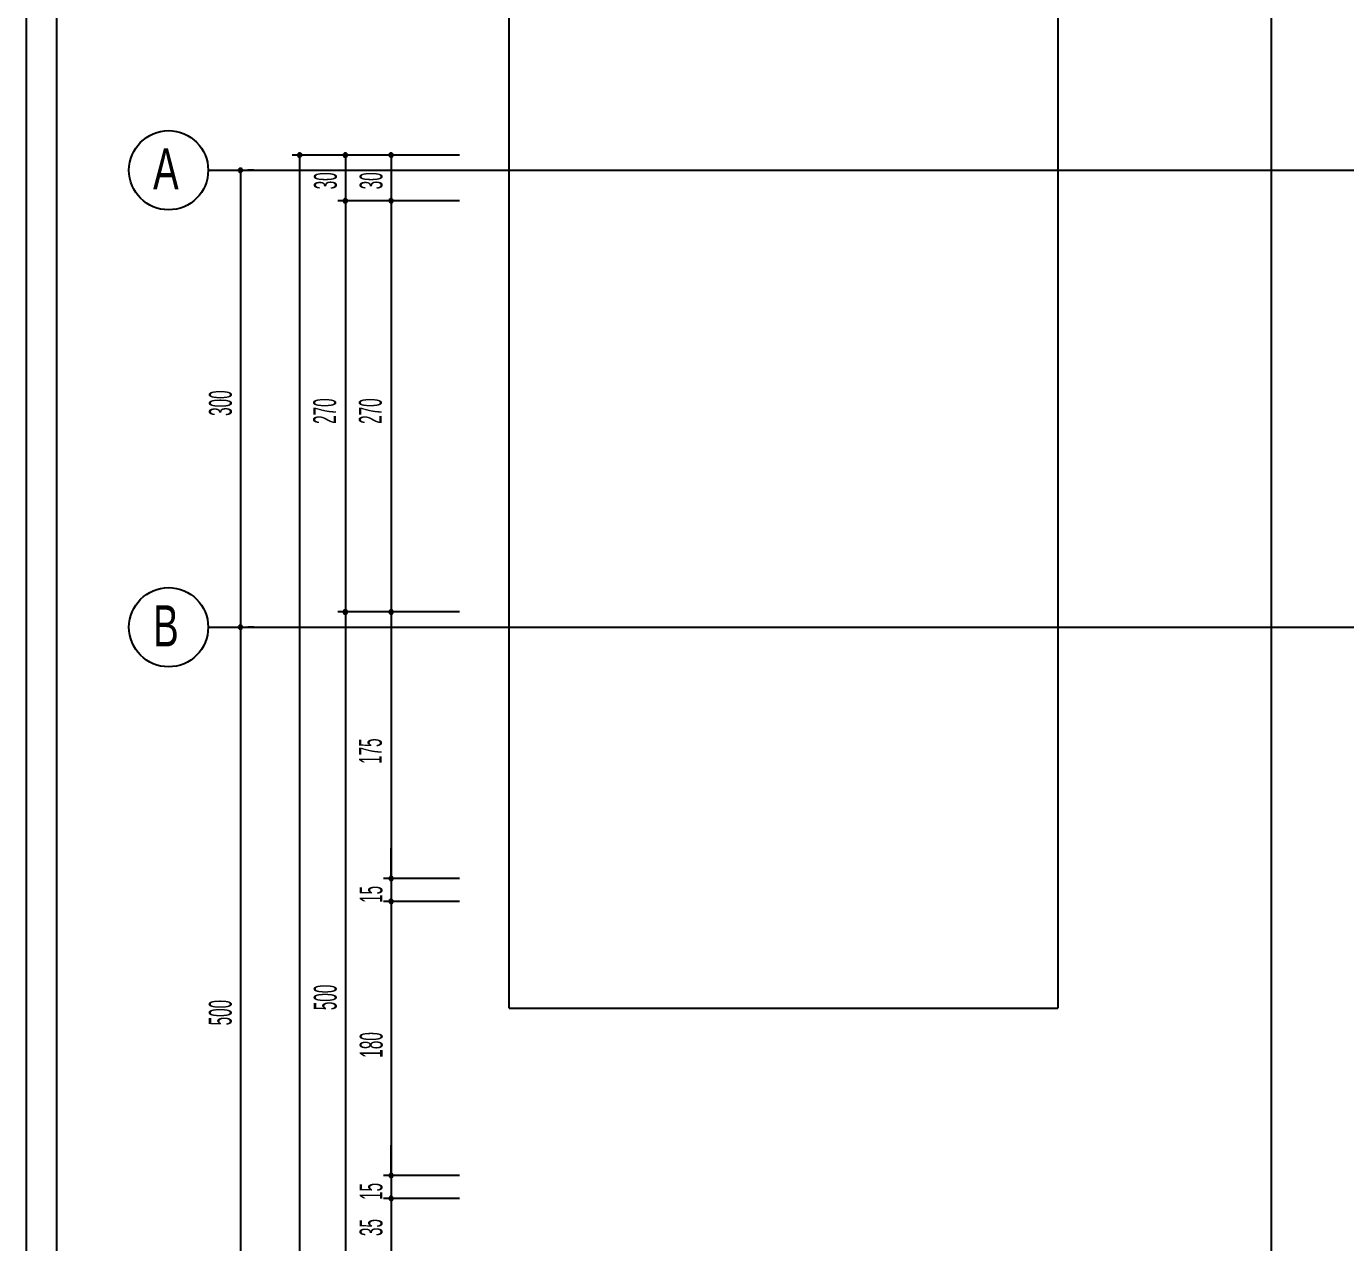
# Model space of a CAD drawing. Extents: x 3907.4 to 3911.57, y -3054.42 to -3053.7.
# Drawn here: x 3908.4071 to 3908.5803, y -3054.1248 to -3053.9651 of the extents above; entities that cross this region are included whole.
import ezdxf

# ---------------------------------------------------------------- set-up
doc = ezdxf.new("R2010")
doc.units = 0
doc.header["$LTSCALE"] = 2
doc.header["$MEASUREMENT"] = 0
doc.linetypes.add('ACAD_ISO10W100', pattern=[18, 12, -3, 0, -3])
doc.layers.get('0').update_dxf_attribs({"linetype": 'CONTINUOUS'})
for name, color, linetype in [('AKS', 11, 'CONTINUOUS'), ('AĞAÇ', 9, 'CONTINUOUS'), ('MB', 11, 'CONTINUOUS'), ('OLÇÜ', 6, 'CONTINUOUS'), ('TEXT', 11, 'CONTINUOUS')]:
    doc.layers.add(name, color=color, linetype=linetype)
doc.styles.add('MAHAL', font='stylu.ttf', dxfattribs={"width": 0.7, "height": 20})
doc.styles.add('ÖLÇÜ', font='stylu.ttf', dxfattribs={"width": 0.5})

msp = doc.modelspace()

# ---------------------------------------------------------------- linework, layer by layer
at = {"color": 0, "linetype": 'ByBlock'}
for centre, start, end in [((3908.44296, -3053.98203), 90, 270), ((3908.44296, -3053.98203), 270, 90), ((3908.44896, -3053.98203), 90, 270), ((3908.44896, -3053.98203), 270, 90), ((3908.45496, -3053.98203), 90, 270), ((3908.45496, -3053.98203), 270, 90), ((3908.43518, -3053.98403), 90, 270), ((3908.43518, -3053.98403), 270, 90), ((3908.44896, -3053.98803), 90, 270), ((3908.44896, -3053.98803), 90, 270), ((3908.44896, -3053.98803), 270, 90), ((3908.44896, -3053.98803), 270, 90), ((3908.45496, -3053.98803), 90, 270), ((3908.45496, -3053.98803), 90, 270), ((3908.45496, -3053.98803), 270, 90), ((3908.45496, -3053.98803), 270, 90), ((3908.44896, -3054.04203), 90, 270), ((3908.44896, -3054.04203), 90, 270), ((3908.44896, -3054.04203), 270, 90), ((3908.44896, -3054.04203), 270, 90), ((3908.45496, -3054.04203), 90, 270), ((3908.45496, -3054.04203), 90, 270), ((3908.45496, -3054.04203), 270, 90), ((3908.45496, -3054.04203), 270, 90), ((3908.43518, -3054.04403), 90, 270), ((3908.43518, -3054.04403), 90, 270), ((3908.43518, -3054.04403), 270, 90), ((3908.43518, -3054.04403), 270, 90), ((3908.45496, -3054.07703), 90, 270), ((3908.45496, -3054.07703), 90, 270), ((3908.45496, -3054.07703), 270, 90), ((3908.45496, -3054.07703), 270, 90), ((3908.45496, -3054.08003), 90, 270), ((3908.45496, -3054.08003), 90, 270), ((3908.45496, -3054.08003), 270, 90), ((3908.45496, -3054.08003), 270, 90), ((3908.45496, -3054.11603), 90, 270), ((3908.45496, -3054.11603), 90, 270), ((3908.45496, -3054.11603), 270, 90), ((3908.45496, -3054.11603), 270, 90), ((3908.45496, -3054.11903), 90, 270), ((3908.45496, -3054.11903), 90, 270), ((3908.45496, -3054.11903), 270, 90), ((3908.45496, -3054.11903), 270, 90)]:
    msp.add_arc(centre, 0.00025, start, end, dxfattribs=at)
at = {"layer": 'AKS', "linetype": 'ACAD_ISO10W100'}
for p, q in [((3908.43096, -3053.98403), (3908.80647, -3053.98403)), ((3908.43096, -3054.04403), (3908.80647, -3054.04403))]:
    msp.add_line(p, q, dxfattribs=at)
at = {"layer": 'AKS', "color": 6}
for p, q in [((3908.43518, -3053.98403), (3908.43518, -3054.04403)), ((3908.43696, -3053.98403), (3908.43618, -3053.98403)), ((3908.43518, -3054.04403), (3908.43518, -3054.14403)), ((3908.43696, -3054.04403), (3908.43618, -3054.04403)), ((3908.43696, -3054.04403), (3908.43618, -3054.04403))]:
    msp.add_line(p, q, dxfattribs=at)
at = {"layer": 'AKS'}
for centre in [(3908.42576, -3053.98403), (3908.42576, -3054.04403)]:
    msp.add_circle(centre, 0.0052, dxfattribs=at)
at = {"layer": 'AĞAÇ', "color": 6}
for p, q in [((3908.47047, -3054.09403), (3908.47047, -3053.90603)), ((3908.54247, -3053.90603), (3908.54247, -3054.09403)), ((3908.47047, -3054.09403), (3908.54247, -3054.09403))]:
    msp.add_line(p, q, dxfattribs=at)
at = {"layer": 'MB', "color": 2}
msp.add_line((3908.57047, -3053.82403), (3908.57047, -3054.12603), dxfattribs=at)
at = {"layer": 'OLÇÜ', "color": 6}
for p, q in [((3908.45196, -3053.98203), (3908.44196, -3053.98203)), ((3908.44296, -3053.98203), (3908.44296, -3054.27603)), ((3908.45796, -3053.98203), (3908.44796, -3053.98203)), ((3908.44896, -3053.98203), (3908.44896, -3053.98803)), ((3908.46396, -3053.98203), (3908.45396, -3053.98203)), ((3908.45496, -3053.98203), (3908.45496, -3053.98803)), ((3908.45796, -3053.98803), (3908.44796, -3053.98803)), ((3908.45796, -3053.98803), (3908.44796, -3053.98803)), ((3908.44896, -3053.98803), (3908.44896, -3054.04203)), ((3908.46396, -3053.98803), (3908.45396, -3053.98803)), ((3908.46396, -3053.98803), (3908.45396, -3053.98803)), ((3908.45496, -3053.98803), (3908.45496, -3054.04203)), ((3908.45796, -3054.04203), (3908.44796, -3054.04203)), ((3908.45796, -3054.04203), (3908.44796, -3054.04203)), ((3908.44896, -3054.04203), (3908.44896, -3054.14203)), ((3908.46396, -3054.04203), (3908.45396, -3054.04203)), ((3908.46396, -3054.04203), (3908.45396, -3054.04203)), ((3908.45496, -3054.04203), (3908.45496, -3054.07703)), ((3908.45496, -3054.07703), (3908.45496, -3054.07303)), ((3908.46396, -3054.07703), (3908.45396, -3054.07703)), ((3908.46396, -3054.07703), (3908.45396, -3054.07703)), ((3908.45496, -3054.07703), (3908.45496, -3054.08003)), ((3908.46396, -3054.08003), (3908.45396, -3054.08003)), ((3908.46396, -3054.08003), (3908.45396, -3054.08003)), ((3908.45496, -3054.08003), (3908.45496, -3054.11603)), ((3908.45496, -3054.08003), (3908.45496, -3054.08403)), ((3908.45496, -3054.11603), (3908.45496, -3054.11203)), ((3908.46396, -3054.11603), (3908.45396, -3054.11603)), ((3908.46396, -3054.11603), (3908.45396, -3054.11603)), ((3908.45496, -3054.11603), (3908.45496, -3054.11903)), ((3908.46396, -3054.11903), (3908.45396, -3054.11903)), ((3908.46396, -3054.11903), (3908.45396, -3054.11903)), ((3908.45496, -3054.11903), (3908.45496, -3054.12303)), ((3908.45496, -3054.11903), (3908.45496, -3054.12603))]:
    msp.add_line(p, q, dxfattribs=at)
at = {"layer": 'TEXT', "color": 30}
msp.add_line((3908.40709, -3054.41968), (3908.40709, -3053.69648), dxfattribs=at)
at = {"layer": 'TEXT', "color": 5, "ltscale": 50}
msp.add_line((3908.41109, -3054.41268), (3908.41109, -3053.70348), dxfattribs=at)

# ---------------------------------------------------------------- texts
at = {"layer": 'AKS', "style": 'MAHAL', "width": 0.7}
for s, p in [('A', (3908.42372, -3053.98655)), ('B', (3908.42372, -3054.04655))]:
    msp.add_text(s, height=0.0054, dxfattribs=at).set_placement(p)
at = {"layer": 'AKS', "color": 62, "style": 'ÖLÇÜ', "width": 0.5}
for s, p in [('300', (3908.43406, -3054.01628)), ('500', (3908.43404, -3054.09631))]:
    msp.add_text(s, height=0.003, rotation=90, dxfattribs=at).set_placement(p)
at = {"layer": 'OLÇÜ', "color": 62, "style": 'ÖLÇÜ', "width": 0.5}
for s, p in [('30', (3908.44784, -3053.98653)), ('30', (3908.45384, -3053.98653)), ('270', (3908.44774, -3054.01733)), ('270', (3908.45374, -3054.01733)), ('175', (3908.45375, -3054.06198)), ('15', (3908.45383, -3054.08023)), ('500', (3908.44782, -3054.09431)), ('180', (3908.45385, -3054.10055)), ('15', (3908.45383, -3054.11923)), ('35', (3908.45383, -3054.12397))]:
    msp.add_text(s, height=0.003, rotation=90, dxfattribs=at).set_placement(p)

doc.saveas('drawing.dxf')
